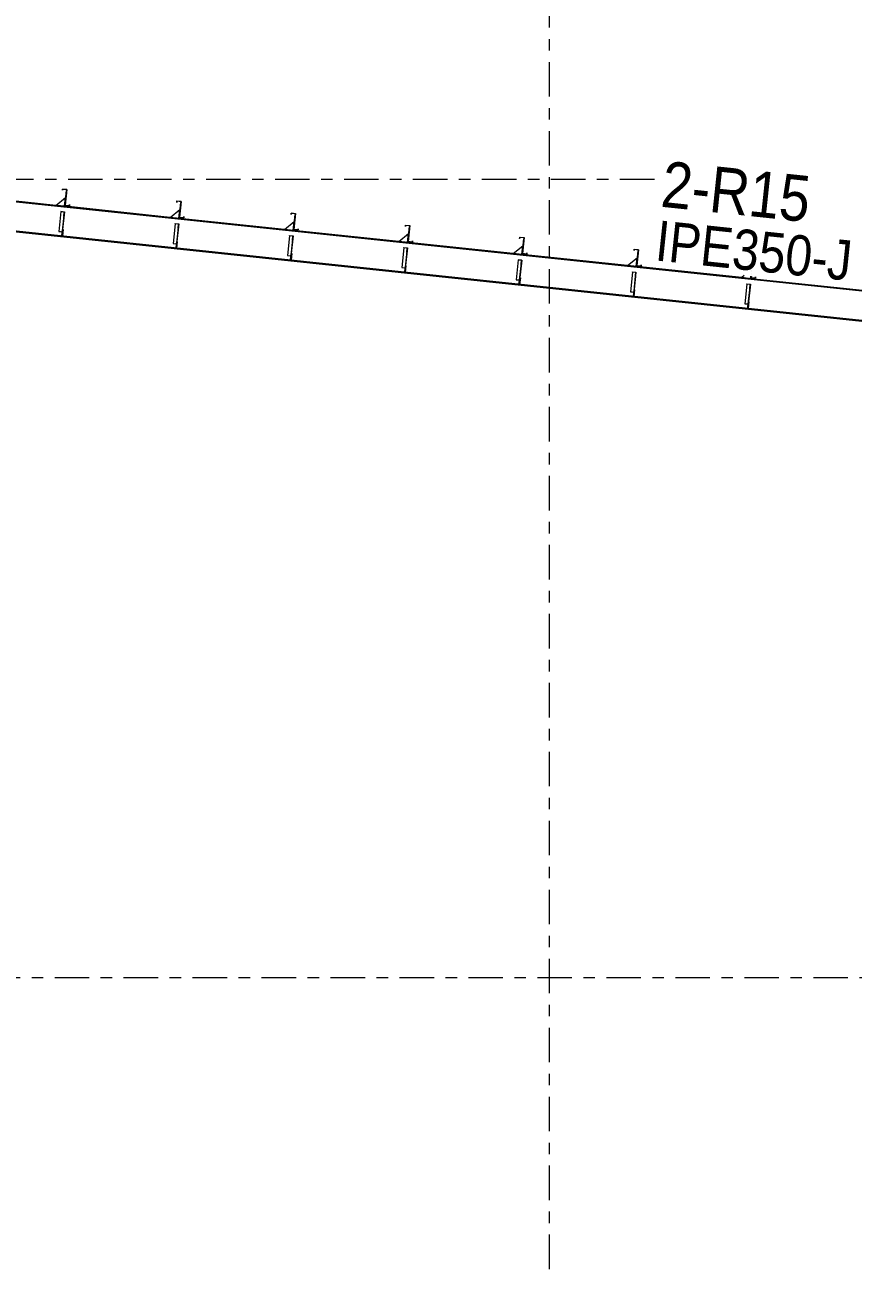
# Model space of a CAD drawing. Header units: millimetres. Extents: x -54 to 768, y -377 to 197.
# Drawn here: x 413.4 to 485.5, y -10 to 98.2 of the extents above; entities that cross this region are included whole.
import ezdxf

# ---------------------------------------------------------------- set-up
doc = ezdxf.new("R2010")
doc.units = ezdxf.units.MM
for name, pattern in [('XKITLINE00', [0]), ('XKITLINE02', [4, 2, -2]), ('XKITLINE03', [6, 3, -1, 1, -1])]:
    doc.linetypes.add(name, pattern=pattern)
for name, color, linetype, lineweight in [('Part', 2, 'Continuous', 0), ('PartMark', 7, 'Continuous', 0), ('S-grid', 1, 'Continuous', 0)]:
    doc.layers.add(name, color=color, linetype=linetype, lineweight=lineweight)
doc.styles.add('ARIAL', font='ARIAL.TTF')

# ---------------------------------------------------------------- blocks, each defined once
blk = doc.blocks.new('*A110')
at = {"layer": 'Part'}
blk.add_hatch(color=3, dxfattribs=at).paths.add_polyline_path([(476.95, 76.21), (476.96, 76.32), (476.97, 76.31), (476.96, 76.2), (476.58, 76.24), (476.72, 77.62), (476.37, 77.66), (476.36, 77.55), (476.34, 77.56), (476.36, 77.67), (476.74, 77.63), (476.59, 76.25)], flags=17)
blk = doc.blocks.new('*A111')
at = {"layer": 'Part'}
blk.add_hatch(color=3, dxfattribs=at).paths.add_polyline_path([(467, 77.26), (467.01, 77.36), (467.03, 77.36), (467.02, 77.25), (466.63, 77.29), (466.78, 78.67), (466.42, 78.7), (466.41, 78.6), (466.4, 78.61), (466.41, 78.72), (466.79, 78.68), (466.65, 77.3)], flags=17)
blk = doc.blocks.new('*A119')
at = {"layer": 'Part'}
blk.add_hatch(color=3, dxfattribs=at).paths.add_polyline_path([(416.54, 81.99), (416.54, 82.01), (416.85, 81.97), (416.81, 81.6), (416.8, 81.6), (416.83, 81.96)], flags=17)
blk = doc.blocks.new('*A121')
at = {"layer": 'Part'}
blk.add_hatch(color=3, dxfattribs=at).paths.add_polyline_path([(426.49, 80.94), (426.49, 80.96), (426.8, 80.92), (426.76, 80.55), (426.74, 80.56), (426.78, 80.91)], flags=17)
blk = doc.blocks.new('*A122')
at = {"layer": 'Part'}
blk.add_hatch(color=3, dxfattribs=at).paths.add_polyline_path([(446.38, 78.84), (446.38, 78.86), (446.68, 78.83), (446.65, 78.46), (446.63, 78.46), (446.67, 78.81)], flags=17)
blk = doc.blocks.new('*A123')
at = {"layer": 'Part'}
blk.add_hatch(color=3, dxfattribs=at).paths.add_polyline_path([(436.43, 79.89), (436.43, 79.91), (436.74, 79.88), (436.7, 79.5), (436.69, 79.51), (436.72, 79.86)], flags=17)
blk = doc.blocks.new('*A124')
at = {"layer": 'Part'}
blk.add_hatch(color=3, dxfattribs=at).paths.add_polyline_path([(456.32, 77.79), (456.32, 77.81), (456.63, 77.78), (456.59, 77.41), (456.58, 77.41), (456.61, 77.76)], flags=17)
blk = doc.blocks.new('*A126')
at = {"layer": 'Part'}
blk.add_hatch(color=3, dxfattribs=at).paths.add_polyline_path([(457.06, 78.31), (457.07, 78.41), (457.08, 78.41), (457.07, 78.3), (456.69, 78.34), (456.83, 79.72), (456.48, 79.75), (456.47, 79.65), (456.45, 79.65), (456.47, 79.77), (456.85, 79.73), (456.7, 78.35)], flags=17)
blk = doc.blocks.new('*A127')
at = {"layer": 'Part'}
blk.add_hatch(color=3, dxfattribs=at).paths.add_polyline_path([(447.11, 79.36), (447.12, 79.46), (447.14, 79.46), (447.13, 79.35), (446.74, 79.39), (446.89, 80.77), (446.53, 80.8), (446.52, 80.7), (446.51, 80.7), (446.52, 80.82), (446.9, 80.78), (446.76, 79.4)], flags=17)
blk = doc.blocks.new('*A128')
at = {"layer": 'Part'}
blk.add_hatch(color=3, dxfattribs=at).paths.add_polyline_path([(417.28, 82.51), (417.29, 82.61), (417.3, 82.61), (417.29, 82.49), (416.91, 82.53), (417.05, 83.91), (416.7, 83.95), (416.69, 83.85), (416.68, 83.85), (416.69, 83.96), (417.07, 83.92), (416.92, 82.55)], flags=17)
blk = doc.blocks.new('*A129')
at = {"layer": 'Part'}
blk.add_hatch(color=3, dxfattribs=at).paths.add_polyline_path([(437.17, 80.41), (437.18, 80.51), (437.19, 80.51), (437.18, 80.4), (436.8, 80.44), (436.94, 81.81), (436.59, 81.85), (436.58, 81.75), (436.57, 81.75), (436.58, 81.87), (436.96, 81.83), (436.81, 80.45)], flags=17)
blk = doc.blocks.new('*A133')
at = {"layer": 'Part'}
blk.add_hatch(color=3, dxfattribs=at).paths.add_polyline_path([(427.22, 81.46), (427.24, 81.56), (427.25, 81.56), (427.24, 81.44), (426.85, 81.48), (427, 82.86), (426.64, 82.9), (426.63, 82.8), (426.62, 82.8), (426.63, 82.92), (427.01, 82.88), (426.87, 81.5)], flags=17)
blk = doc.blocks.new('*A139')
at = {"layer": 'Part'}
blk.add_hatch(color=3, dxfattribs=at).paths.add_polyline_path([(476.21, 75.69), (476.21, 75.71), (476.52, 75.68), (476.48, 75.31), (476.47, 75.31), (476.5, 75.66)], flags=17)
blk = doc.blocks.new('*A141')
at = {"layer": 'Part'}
blk.add_hatch(color=3, dxfattribs=at).paths.add_polyline_path([(466.27, 76.74), (466.27, 76.76), (466.57, 76.73), (466.54, 76.36), (466.52, 76.36), (466.56, 76.71)], flags=17)
blk = doc.blocks.new('*A161')
at = {"layer": 'S-grid', "color": 1, "linetype": 'XKITLINE03', "lineweight": 0}
blk.add_line((303.17, 84.81), (468.39, 84.81), dxfattribs=at)
blk = doc.blocks.new('*A162')
at = {"layer": 'S-grid', "color": 1, "linetype": 'XKITLINE03', "lineweight": 0}
blk.add_line((-10, 15.38), (761.69, 15.38), dxfattribs=at)
blk = doc.blocks.new('*A164')
at = {"layer": 'S-grid', "color": 1, "linetype": 'XKITLINE03', "lineweight": 0}
blk.add_line((303.17, 84.81), (468.39, 84.81), dxfattribs=at)
blk = doc.blocks.new('*A165')
at = {"layer": 'S-grid', "color": 1, "linetype": 'XKITLINE03', "lineweight": 0}
blk.add_line((-10, 15.38), (761.88, 15.38), dxfattribs=at)
blk = doc.blocks.new('*A618')
at = {"layer": 'S-grid', "color": 1, "linetype": 'XKITLINE03', "lineweight": 0}
blk.add_line((459.04, -10), (459.04, 130.19), dxfattribs=at)
blk = doc.blocks.new('*A620')
at = {"layer": 'Part', "color": 7, "linetype": 'XKITLINE02', "lineweight": 0}
for p, q in [((397.41, 84.43), (397.39, 84.41)), ((397.41, 84.43), (397.5, 84.5)), ((398.16, 84.43), (397.5, 84.5)), ((397.5, 84.5), (397.5, 84.5)), ((396.52, 81.9), (396.52, 84.41)), ((396.52, 84.41), (397.39, 84.41)), ((406.96, 83.51), (406.15, 83.59)), ((416.9, 82.46), (416.1, 82.54)), ((397.88, 81.76), (397.57, 81.79)), ((397.89, 81.84), (397.58, 81.87)), ((426.85, 81.41), (426.04, 81.49)), ((436.79, 80.36), (435.99, 80.44)), ((446.74, 79.31), (445.93, 79.39)), ((456.68, 78.26), (455.88, 78.35)), ((466.63, 77.21), (465.82, 77.3)), ((476.57, 76.16), (475.77, 76.25)), ((486.52, 75.11), (485.71, 75.2)), ((488.05, 74.95), (487.01, 75.06)), ((488.16, 74.94), (487.88, 72.26))]:
    blk.add_line(p, q, dxfattribs=at)
at = {"layer": 'Part', "color": 2, "linetype": 'XKITLINE00', "lineweight": 0}
for p, q in [((397.41, 84.43), (397.5, 84.5)), ((488.15, 74.86), (397.41, 84.43)), ((397.5, 84.5), (488.16, 74.94)), ((406.15, 83.59), (398.16, 84.43)), ((416.1, 82.54), (406.96, 83.51)), ((426.04, 81.49), (416.9, 82.46)), ((397.58, 81.87), (396.52, 81.99)), ((397.57, 81.79), (396.52, 81.9)), ((487.88, 72.26), (397.88, 81.76)), ((487.89, 72.35), (397.89, 81.84)), ((435.99, 80.44), (426.85, 81.41)), ((445.93, 79.39), (436.79, 80.36)), ((455.88, 78.35), (446.74, 79.31)), ((465.82, 77.3), (456.68, 78.26)), ((475.77, 76.25), (466.63, 77.21)), ((485.71, 75.2), (476.57, 76.16)), ((487.01, 75.06), (486.52, 75.11)), ((488.16, 74.94), (488.05, 74.95))]:
    blk.add_line(p, q, dxfattribs=at)
blk = doc.blocks.new('*A623')
at = {"layer": 'Part', "color": 7, "linetype": 'XKITLINE02', "lineweight": 0}
for p, q in [((446.38, 78.86), (446.2, 77.12)), ((446.67, 78.81), (446.46, 76.85)), ((446.48, 76.85), (446.68, 78.83)), ((446.2, 77.13), (446.5, 77.1)), ((446.2, 77.12), (446.49, 77.09)), ((446.46, 76.85), (446.48, 76.85))]:
    blk.add_line(p, q, dxfattribs=at)
blk = doc.blocks.new('*A624')
at = {"layer": 'Part', "color": 2, "linetype": 'XKITLINE00', "lineweight": 0}
for p, q in [((446.38, 78.84), (446.2, 77.12)), ((446.38, 78.84), (446.38, 78.86)), ((446.38, 78.86), (446.68, 78.83)), ((446.67, 78.81), (446.38, 78.84)), ((446.63, 78.46), (446.46, 76.85)), ((446.68, 78.83), (446.5, 77.04)), ((446.63, 78.46), (446.67, 78.81)), ((446.65, 78.46), (446.63, 78.46)), ((446.2, 77.12), (446.49, 77.09)), ((446.46, 76.85), (446.48, 76.85))]:
    blk.add_line(p, q, dxfattribs=at)
at = {"layer": 'Part', "color": 7, "linetype": 'XKITLINE02', "lineweight": 0}
for p, q in [((446.2, 77.13), (446.5, 77.1)), ((446.5, 77.04), (446.48, 76.85))]:
    blk.add_line(p, q, dxfattribs=at)
blk = doc.blocks.new('*A625')
at = {"layer": 'Part', "color": 7, "linetype": 'XKITLINE02', "lineweight": 0}
for p, q in [((456.32, 77.81), (456.14, 76.07)), ((456.61, 77.76), (456.41, 75.8)), ((456.42, 75.8), (456.63, 77.78)), ((456.14, 76.09), (456.45, 76.05)), ((456.14, 76.07), (456.43, 76.04)), ((456.41, 75.8), (456.42, 75.8))]:
    blk.add_line(p, q, dxfattribs=at)
blk = doc.blocks.new('*A626')
at = {"layer": 'Part', "color": 2, "linetype": 'XKITLINE00', "lineweight": 0}
for p, q in [((456.32, 77.79), (456.14, 76.07)), ((456.32, 77.79), (456.32, 77.81)), ((456.32, 77.81), (456.63, 77.78)), ((456.61, 77.76), (456.32, 77.79)), ((456.58, 77.41), (456.41, 75.8)), ((456.63, 77.78), (456.44, 75.99)), ((456.58, 77.41), (456.61, 77.76)), ((456.59, 77.41), (456.58, 77.41)), ((456.14, 76.07), (456.43, 76.04)), ((456.41, 75.8), (456.42, 75.8))]:
    blk.add_line(p, q, dxfattribs=at)
at = {"layer": 'Part', "color": 7, "linetype": 'XKITLINE02', "lineweight": 0}
for p, q in [((456.14, 76.09), (456.45, 76.05)), ((456.44, 75.99), (456.42, 75.8))]:
    blk.add_line(p, q, dxfattribs=at)
blk = doc.blocks.new('*A627')
at = {"layer": 'Part', "color": 2, "linetype": 'XKITLINE00', "lineweight": 0}
for p, q in [((476.55, 76.37), (476.53, 76.17)), ((476.58, 76.24), (476.57, 76.16))]:
    blk.add_line(p, q, dxfattribs=at)
at = {"layer": 'Part', "color": 7, "linetype": 'XKITLINE02', "lineweight": 0}
for p, q in [((476.57, 76.16), (476.53, 76.17)), ((476.58, 76.24), (476.59, 76.36))]:
    blk.add_line(p, q, dxfattribs=at)
blk = doc.blocks.new('*A628')
at = {"layer": 'Part', "color": 2, "linetype": 'XKITLINE00', "lineweight": 0}
for p, q in [((465.82, 77.3), (466.67, 77.98)), ((466.59, 77.22), (465.82, 77.3))]:
    blk.add_line(p, q, dxfattribs=at)
at = {"layer": 'Part', "color": 7, "linetype": 'XKITLINE02', "lineweight": 0}
blk.add_line((466.59, 77.22), (466.67, 77.98), dxfattribs=at)
blk = doc.blocks.new('*A629')
at = {"layer": 'Part', "color": 2, "linetype": 'XKITLINE00', "lineweight": 0}
for p, q in [((466.73, 78.59), (466.59, 77.22)), ((466.77, 78.59), (466.73, 78.59)), ((466.63, 77.21), (466.59, 77.22)), ((466.63, 77.29), (466.63, 77.21))]:
    blk.add_line(p, q, dxfattribs=at)
at = {"layer": 'Part', "color": 7, "linetype": 'XKITLINE02', "lineweight": 0}
blk.add_line((466.63, 77.29), (466.77, 78.59), dxfattribs=at)
blk = doc.blocks.new('*A630')
at = {"layer": 'Part', "color": 2, "linetype": 'XKITLINE00', "lineweight": 0}
for p, q in [((476.58, 76.24), (476.59, 76.36)), ((476.96, 76.2), (476.58, 76.24)), ((476.61, 76.36), (476.59, 76.25)), ((476.59, 76.25), (476.95, 76.21)), ((476.95, 76.21), (476.96, 76.32)), ((476.96, 76.32), (476.97, 76.31)), ((476.97, 76.31), (476.96, 76.2))]:
    blk.add_line(p, q, dxfattribs=at)
blk = doc.blocks.new('*A631')
at = {"layer": 'Part', "color": 2, "linetype": 'XKITLINE00', "lineweight": 0}
for p, q in [((466.4, 78.61), (466.41, 78.72)), ((466.41, 78.6), (466.4, 78.61)), ((466.41, 78.72), (466.79, 78.68)), ((466.42, 78.7), (466.41, 78.6)), ((466.78, 78.67), (466.42, 78.7)), ((466.63, 77.29), (466.78, 78.67)), ((466.79, 78.68), (466.65, 77.3)), ((467.02, 77.25), (466.63, 77.29)), ((466.65, 77.3), (467, 77.26)), ((467, 77.26), (467.01, 77.36)), ((467.01, 77.36), (467.03, 77.36)), ((467.03, 77.36), (467.02, 77.25))]:
    blk.add_line(p, q, dxfattribs=at)
blk = doc.blocks.new('*A682')
at = {"layer": 'Part', "color": 7, "linetype": 'XKITLINE02', "lineweight": 0}
for p, q in [((446.52, 77.29), (446.46, 76.72)), ((446.5, 76.71), (446.56, 77.29)), ((446.56, 77.29), (446.52, 77.29)), ((446.46, 76.72), (446.5, 76.71)), ((446.47, 76.83), (446.51, 76.83))]:
    blk.add_line(p, q, dxfattribs=at)
blk = doc.blocks.new('*A683')
at = {"layer": 'Part', "color": 2, "linetype": 'XKITLINE00', "lineweight": 0}
for p, q in [((446.46, 76.72), (446.5, 77.04)), ((446.56, 77.29), (446.5, 76.71)), ((446.52, 77.29), (446.56, 77.29))]:
    blk.add_line(p, q, dxfattribs=at)
at = {"layer": 'Part', "color": 7, "linetype": 'XKITLINE02', "lineweight": 0}
for p, q in [((446.5, 77.04), (446.52, 77.29)), ((446.5, 76.71), (446.46, 76.72)), ((446.47, 76.83), (446.51, 76.83))]:
    blk.add_line(p, q, dxfattribs=at)
blk = doc.blocks.new('*A684')
at = {"layer": 'Part', "color": 7, "linetype": 'XKITLINE02', "lineweight": 0}
for p, q in [((456.47, 76.24), (456.41, 75.67)), ((456.42, 75.78), (456.46, 75.78)), ((456.45, 75.66), (456.51, 76.24)), ((456.51, 76.24), (456.47, 76.24)), ((456.41, 75.67), (456.45, 75.66))]:
    blk.add_line(p, q, dxfattribs=at)
blk = doc.blocks.new('*A685')
at = {"layer": 'Part', "color": 2, "linetype": 'XKITLINE00', "lineweight": 0}
for p, q in [((456.41, 75.67), (456.44, 75.99)), ((456.51, 76.24), (456.45, 75.66)), ((456.47, 76.24), (456.51, 76.24))]:
    blk.add_line(p, q, dxfattribs=at)
at = {"layer": 'Part', "color": 7, "linetype": 'XKITLINE02', "lineweight": 0}
for p, q in [((456.42, 75.78), (456.46, 75.78)), ((456.44, 75.99), (456.47, 76.24)), ((456.45, 75.66), (456.41, 75.67))]:
    blk.add_line(p, q, dxfattribs=at)
blk = doc.blocks.new('*A689')
at = {"layer": 'Part', "color": 2, "linetype": 'XKITLINE00', "lineweight": 0}
for p, q in [((417.01, 83.84), (416.86, 82.46)), ((417.05, 83.83), (417.01, 83.84)), ((416.9, 82.46), (416.86, 82.46)), ((416.91, 82.53), (416.9, 82.46))]:
    blk.add_line(p, q, dxfattribs=at)
at = {"layer": 'Part', "color": 7, "linetype": 'XKITLINE02', "lineweight": 0}
blk.add_line((416.91, 82.53), (417.05, 83.83), dxfattribs=at)
blk = doc.blocks.new('*A690')
at = {"layer": 'Part', "color": 2, "linetype": 'XKITLINE00', "lineweight": 0}
for p, q in [((416.54, 81.99), (416.36, 80.27)), ((416.54, 81.99), (416.54, 82.01)), ((416.54, 82.01), (416.85, 81.97)), ((416.83, 81.96), (416.54, 81.99)), ((416.8, 81.6), (416.63, 80)), ((416.85, 81.97), (416.66, 80.19)), ((416.8, 81.6), (416.83, 81.96)), ((416.81, 81.6), (416.8, 81.6)), ((416.36, 80.27), (416.65, 80.24)), ((416.63, 80), (416.64, 80))]:
    blk.add_line(p, q, dxfattribs=at)
at = {"layer": 'Part', "color": 7, "linetype": 'XKITLINE02', "lineweight": 0}
for p, q in [((416.36, 80.28), (416.67, 80.25)), ((416.66, 80.19), (416.64, 80))]:
    blk.add_line(p, q, dxfattribs=at)
blk = doc.blocks.new('*A691')
at = {"layer": 'Part', "color": 2, "linetype": 'XKITLINE00', "lineweight": 0}
for p, q in [((416.63, 79.86), (416.66, 80.19)), ((416.73, 80.43), (416.67, 79.86)), ((416.69, 80.44), (416.73, 80.43))]:
    blk.add_line(p, q, dxfattribs=at)
at = {"layer": 'Part', "color": 7, "linetype": 'XKITLINE02', "lineweight": 0}
for p, q in [((416.66, 80.19), (416.69, 80.44)), ((416.67, 79.86), (416.63, 79.86)), ((416.64, 79.98), (416.68, 79.97))]:
    blk.add_line(p, q, dxfattribs=at)
blk = doc.blocks.new('*A692')
at = {"layer": 'Part', "color": 2, "linetype": 'XKITLINE00', "lineweight": 0}
for p, q in [((416.1, 82.54), (416.94, 83.23)), ((416.86, 82.46), (416.1, 82.54))]:
    blk.add_line(p, q, dxfattribs=at)
at = {"layer": 'Part', "color": 7, "linetype": 'XKITLINE02', "lineweight": 0}
blk.add_line((416.86, 82.46), (416.94, 83.23), dxfattribs=at)
blk = doc.blocks.new('*A695')
at = {"layer": 'Part', "color": 7, "linetype": 'XKITLINE02', "lineweight": 0}
for p, q in [((426.49, 80.96), (426.31, 79.22)), ((426.78, 80.91), (426.57, 78.95)), ((426.59, 78.95), (426.8, 80.92)), ((426.31, 79.23), (426.61, 79.2)), ((426.31, 79.22), (426.6, 79.19)), ((426.57, 78.95), (426.59, 78.95))]:
    blk.add_line(p, q, dxfattribs=at)
blk = doc.blocks.new('*A696')
at = {"layer": 'Part', "color": 7, "linetype": 'XKITLINE02', "lineweight": 0}
for p, q in [((426.63, 79.39), (426.57, 78.81)), ((426.61, 78.81), (426.67, 79.38)), ((426.67, 79.38), (426.63, 79.39)), ((426.57, 78.81), (426.61, 78.81)), ((426.58, 78.93), (426.62, 78.93))]:
    blk.add_line(p, q, dxfattribs=at)
blk = doc.blocks.new('*A697')
at = {"layer": 'Part', "color": 2, "linetype": 'XKITLINE00', "lineweight": 0}
for p, q in [((426.57, 78.81), (426.61, 79.14)), ((426.67, 79.38), (426.61, 78.81)), ((426.63, 79.39), (426.67, 79.38))]:
    blk.add_line(p, q, dxfattribs=at)
at = {"layer": 'Part', "color": 7, "linetype": 'XKITLINE02', "lineweight": 0}
for p, q in [((426.61, 79.14), (426.63, 79.39)), ((426.61, 78.81), (426.57, 78.81)), ((426.58, 78.93), (426.62, 78.93))]:
    blk.add_line(p, q, dxfattribs=at)
blk = doc.blocks.new('*A698')
at = {"layer": 'Part', "color": 2, "linetype": 'XKITLINE00', "lineweight": 0}
for p, q in [((426.49, 80.94), (426.31, 79.22)), ((426.49, 80.94), (426.49, 80.96)), ((426.49, 80.96), (426.8, 80.92)), ((426.78, 80.91), (426.49, 80.94)), ((426.74, 80.56), (426.57, 78.95)), ((426.8, 80.92), (426.61, 79.14)), ((426.74, 80.56), (426.78, 80.91)), ((426.74, 80.56), (426.76, 80.55)), ((426.31, 79.22), (426.6, 79.19)), ((426.57, 78.95), (426.59, 78.95))]:
    blk.add_line(p, q, dxfattribs=at)
at = {"layer": 'Part', "color": 7, "linetype": 'XKITLINE02', "lineweight": 0}
for p, q in [((426.31, 79.23), (426.61, 79.2)), ((426.59, 78.95), (426.61, 79.14))]:
    blk.add_line(p, q, dxfattribs=at)
blk = doc.blocks.new('*A699')
at = {"layer": 'Part', "color": 2, "linetype": 'XKITLINE00', "lineweight": 0}
for p, q in [((426.04, 81.49), (426.89, 82.18)), ((426.81, 81.41), (426.04, 81.49))]:
    blk.add_line(p, q, dxfattribs=at)
at = {"layer": 'Part', "color": 7, "linetype": 'XKITLINE02', "lineweight": 0}
blk.add_line((426.81, 81.41), (426.89, 82.18), dxfattribs=at)
blk = doc.blocks.new('*A700')
at = {"layer": 'Part', "color": 2, "linetype": 'XKITLINE00', "lineweight": 0}
for p, q in [((426.95, 82.79), (426.81, 81.41)), ((426.99, 82.79), (426.95, 82.79)), ((426.85, 81.41), (426.81, 81.41)), ((426.85, 81.48), (426.85, 81.41))]:
    blk.add_line(p, q, dxfattribs=at)
at = {"layer": 'Part', "color": 7, "linetype": 'XKITLINE02', "lineweight": 0}
blk.add_line((426.85, 81.48), (426.99, 82.79), dxfattribs=at)
blk = doc.blocks.new('*A701')
at = {"layer": 'Part', "color": 7, "linetype": 'XKITLINE02', "lineweight": 0}
for p, q in [((436.58, 78.34), (436.52, 77.77)), ((436.56, 77.76), (436.62, 78.34)), ((436.62, 78.34), (436.58, 78.34)), ((436.52, 77.77), (436.56, 77.76)), ((436.53, 77.88), (436.57, 77.88))]:
    blk.add_line(p, q, dxfattribs=at)
blk = doc.blocks.new('*A702')
at = {"layer": 'Part', "color": 7, "linetype": 'XKITLINE02', "lineweight": 0}
for p, q in [((436.43, 79.91), (436.25, 78.17)), ((436.72, 79.86), (436.52, 77.9)), ((436.53, 77.9), (436.74, 79.88)), ((436.25, 78.18), (436.56, 78.15)), ((436.25, 78.17), (436.54, 78.14)), ((436.52, 77.9), (436.53, 77.9))]:
    blk.add_line(p, q, dxfattribs=at)
blk = doc.blocks.new('*A703')
at = {"layer": 'Part', "color": 2, "linetype": 'XKITLINE00', "lineweight": 0}
for p, q in [((445.93, 79.39), (446.78, 80.08)), ((446.7, 79.31), (445.93, 79.39))]:
    blk.add_line(p, q, dxfattribs=at)
at = {"layer": 'Part', "color": 7, "linetype": 'XKITLINE02', "lineweight": 0}
blk.add_line((446.7, 79.31), (446.78, 80.08), dxfattribs=at)
blk = doc.blocks.new('*A704')
at = {"layer": 'Part', "color": 2, "linetype": 'XKITLINE00', "lineweight": 0}
for p, q in [((446.84, 80.69), (446.7, 79.31)), ((446.88, 80.69), (446.84, 80.69)), ((446.74, 79.31), (446.7, 79.31)), ((446.74, 79.39), (446.74, 79.31))]:
    blk.add_line(p, q, dxfattribs=at)
at = {"layer": 'Part', "color": 7, "linetype": 'XKITLINE02', "lineweight": 0}
blk.add_line((446.74, 79.39), (446.88, 80.69), dxfattribs=at)
blk = doc.blocks.new('*A705')
at = {"layer": 'Part', "color": 2, "linetype": 'XKITLINE00', "lineweight": 0}
for p, q in [((436.52, 77.77), (436.55, 78.09)), ((436.62, 78.34), (436.56, 77.76)), ((436.58, 78.34), (436.62, 78.34))]:
    blk.add_line(p, q, dxfattribs=at)
at = {"layer": 'Part', "color": 7, "linetype": 'XKITLINE02', "lineweight": 0}
for p, q in [((436.55, 78.09), (436.58, 78.34)), ((436.56, 77.76), (436.52, 77.77)), ((436.53, 77.88), (436.57, 77.88))]:
    blk.add_line(p, q, dxfattribs=at)
blk = doc.blocks.new('*A706')
at = {"layer": 'Part', "color": 2, "linetype": 'XKITLINE00', "lineweight": 0}
for p, q in [((436.9, 81.74), (436.75, 80.36)), ((436.94, 81.74), (436.9, 81.74)), ((436.79, 80.36), (436.75, 80.36)), ((436.8, 80.44), (436.79, 80.36))]:
    blk.add_line(p, q, dxfattribs=at)
at = {"layer": 'Part', "color": 7, "linetype": 'XKITLINE02', "lineweight": 0}
blk.add_line((436.8, 80.44), (436.94, 81.74), dxfattribs=at)
blk = doc.blocks.new('*A707')
at = {"layer": 'Part', "color": 2, "linetype": 'XKITLINE00', "lineweight": 0}
for p, q in [((435.99, 80.44), (436.83, 81.13)), ((436.75, 80.36), (435.99, 80.44))]:
    blk.add_line(p, q, dxfattribs=at)
at = {"layer": 'Part', "color": 7, "linetype": 'XKITLINE02', "lineweight": 0}
blk.add_line((436.75, 80.36), (436.83, 81.13), dxfattribs=at)
blk = doc.blocks.new('*A708')
at = {"layer": 'Part', "color": 2, "linetype": 'XKITLINE00', "lineweight": 0}
for p, q in [((436.43, 79.89), (436.25, 78.17)), ((436.43, 79.89), (436.43, 79.91)), ((436.43, 79.91), (436.74, 79.88)), ((436.72, 79.86), (436.43, 79.89)), ((436.69, 79.51), (436.52, 77.9)), ((436.74, 79.88), (436.55, 78.09)), ((436.69, 79.51), (436.72, 79.86)), ((436.69, 79.51), (436.7, 79.5)), ((436.25, 78.17), (436.54, 78.14)), ((436.52, 77.9), (436.53, 77.9))]:
    blk.add_line(p, q, dxfattribs=at)
at = {"layer": 'Part', "color": 7, "linetype": 'XKITLINE02', "lineweight": 0}
for p, q in [((436.25, 78.18), (436.56, 78.15)), ((436.53, 77.9), (436.55, 78.09))]:
    blk.add_line(p, q, dxfattribs=at)
blk = doc.blocks.new('*A709')
at = {"layer": 'Part', "color": 2, "linetype": 'XKITLINE00', "lineweight": 0}
for p, q in [((456.79, 79.64), (456.64, 78.27)), ((456.83, 79.64), (456.79, 79.64)), ((456.68, 78.26), (456.64, 78.27)), ((456.69, 78.34), (456.68, 78.26))]:
    blk.add_line(p, q, dxfattribs=at)
at = {"layer": 'Part', "color": 7, "linetype": 'XKITLINE02', "lineweight": 0}
blk.add_line((456.69, 78.34), (456.83, 79.64), dxfattribs=at)
blk = doc.blocks.new('*A710')
at = {"layer": 'Part', "color": 2, "linetype": 'XKITLINE00', "lineweight": 0}
for p, q in [((455.88, 78.35), (456.72, 79.03)), ((456.64, 78.27), (455.88, 78.35))]:
    blk.add_line(p, q, dxfattribs=at)
at = {"layer": 'Part', "color": 7, "linetype": 'XKITLINE02', "lineweight": 0}
blk.add_line((456.64, 78.27), (456.72, 79.03), dxfattribs=at)
blk = doc.blocks.new('*A712')
at = {"layer": 'Part', "color": 2, "linetype": 'XKITLINE00', "lineweight": 0}
for p, q in [((456.45, 79.65), (456.47, 79.77)), ((456.47, 79.65), (456.45, 79.65)), ((456.47, 79.77), (456.85, 79.73)), ((456.48, 79.75), (456.47, 79.65)), ((456.83, 79.72), (456.48, 79.75)), ((456.69, 78.34), (456.83, 79.72)), ((456.85, 79.73), (456.7, 78.35)), ((457.07, 78.3), (456.69, 78.34)), ((456.7, 78.35), (457.06, 78.31)), ((457.06, 78.31), (457.07, 78.41)), ((457.07, 78.41), (457.08, 78.41)), ((457.08, 78.41), (457.07, 78.3))]:
    blk.add_line(p, q, dxfattribs=at)
blk = doc.blocks.new('*A713')
at = {"layer": 'Part', "color": 2, "linetype": 'XKITLINE00', "lineweight": 0}
for p, q in [((446.51, 80.7), (446.52, 80.82)), ((446.52, 80.7), (446.51, 80.7)), ((446.52, 80.82), (446.9, 80.78)), ((446.53, 80.8), (446.52, 80.7)), ((446.89, 80.77), (446.53, 80.8)), ((446.74, 79.39), (446.89, 80.77)), ((446.9, 80.78), (446.76, 79.4)), ((447.13, 79.35), (446.74, 79.39)), ((446.76, 79.4), (447.11, 79.36)), ((447.11, 79.36), (447.12, 79.46)), ((447.12, 79.46), (447.14, 79.46)), ((447.14, 79.46), (447.13, 79.35))]:
    blk.add_line(p, q, dxfattribs=at)
blk = doc.blocks.new('*A714')
at = {"layer": 'Part', "color": 2, "linetype": 'XKITLINE00', "lineweight": 0}
for p, q in [((416.68, 83.85), (416.69, 83.96)), ((416.69, 83.85), (416.68, 83.85)), ((416.69, 83.96), (417.07, 83.92)), ((416.7, 83.95), (416.69, 83.85)), ((417.05, 83.91), (416.7, 83.95)), ((416.91, 82.53), (417.05, 83.91)), ((417.07, 83.92), (416.92, 82.55)), ((417.29, 82.49), (416.91, 82.53)), ((416.92, 82.55), (417.28, 82.51)), ((417.28, 82.51), (417.29, 82.61)), ((417.29, 82.61), (417.3, 82.61)), ((417.3, 82.61), (417.29, 82.49))]:
    blk.add_line(p, q, dxfattribs=at)
blk = doc.blocks.new('*A715')
at = {"layer": 'Part', "color": 2, "linetype": 'XKITLINE00', "lineweight": 0}
for p, q in [((436.57, 81.75), (436.58, 81.87)), ((436.58, 81.75), (436.57, 81.75)), ((436.58, 81.87), (436.96, 81.83)), ((436.59, 81.85), (436.58, 81.75)), ((436.94, 81.81), (436.59, 81.85)), ((436.8, 80.44), (436.94, 81.81)), ((436.96, 81.83), (436.81, 80.45)), ((437.18, 80.4), (436.8, 80.44)), ((436.81, 80.45), (437.17, 80.41)), ((437.17, 80.41), (437.18, 80.51)), ((437.18, 80.51), (437.19, 80.51)), ((437.19, 80.51), (437.18, 80.4))]:
    blk.add_line(p, q, dxfattribs=at)
blk = doc.blocks.new('*A719')
at = {"layer": 'Part', "color": 2, "linetype": 'XKITLINE00', "lineweight": 0}
for p, q in [((426.62, 82.8), (426.63, 82.92)), ((426.63, 82.8), (426.62, 82.8)), ((426.63, 82.92), (427.01, 82.88)), ((426.64, 82.9), (426.63, 82.8)), ((427, 82.86), (426.64, 82.9)), ((426.85, 81.48), (427, 82.86)), ((427.01, 82.88), (426.87, 81.5)), ((427.24, 81.44), (426.85, 81.48)), ((426.87, 81.5), (427.22, 81.46)), ((427.22, 81.46), (427.24, 81.56)), ((427.24, 81.56), (427.25, 81.56)), ((427.25, 81.56), (427.24, 81.44))]:
    blk.add_line(p, q, dxfattribs=at)
blk = doc.blocks.new('*A764')
at = {"layer": 'Part', "color": 7, "linetype": 'XKITLINE02', "lineweight": 0}
for p, q in [((416.54, 82.01), (416.36, 80.27)), ((416.83, 81.96), (416.63, 80)), ((416.64, 80), (416.85, 81.97)), ((416.36, 80.28), (416.67, 80.25)), ((416.36, 80.27), (416.65, 80.24)), ((416.63, 80), (416.64, 80))]:
    blk.add_line(p, q, dxfattribs=at)
blk = doc.blocks.new('*A765')
at = {"layer": 'Part', "color": 7, "linetype": 'XKITLINE02', "lineweight": 0}
for p, q in [((416.69, 80.44), (416.63, 79.86)), ((416.67, 79.86), (416.73, 80.43)), ((416.73, 80.43), (416.69, 80.44)), ((416.63, 79.86), (416.67, 79.86)), ((416.64, 79.98), (416.68, 79.97))]:
    blk.add_line(p, q, dxfattribs=at)
blk = doc.blocks.new('*A767')
at = {"layer": 'Part', "color": 2, "linetype": 'XKITLINE00', "lineweight": 0}
for p, q in [((466.35, 74.62), (466.39, 74.94)), ((466.45, 75.19), (466.39, 74.61)), ((466.41, 75.19), (466.45, 75.19))]:
    blk.add_line(p, q, dxfattribs=at)
at = {"layer": 'Part', "color": 7, "linetype": 'XKITLINE02', "lineweight": 0}
for p, q in [((466.36, 74.73), (466.4, 74.73)), ((466.39, 74.94), (466.41, 75.19)), ((466.39, 74.61), (466.35, 74.62))]:
    blk.add_line(p, q, dxfattribs=at)
blk = doc.blocks.new('*A768')
at = {"layer": 'Part', "color": 2, "linetype": 'XKITLINE00', "lineweight": 0}
for p, q in [((476.21, 75.69), (476.03, 73.98)), ((476.21, 75.69), (476.21, 75.71)), ((476.21, 75.71), (476.52, 75.68)), ((476.5, 75.66), (476.21, 75.69)), ((476.47, 75.31), (476.3, 73.7)), ((476.52, 75.68), (476.33, 73.89)), ((476.47, 75.31), (476.5, 75.66)), ((476.48, 75.31), (476.47, 75.31)), ((476.03, 73.98), (476.32, 73.94)), ((476.3, 73.7), (476.31, 73.7))]:
    blk.add_line(p, q, dxfattribs=at)
at = {"layer": 'Part', "color": 7, "linetype": 'XKITLINE02', "lineweight": 0}
for p, q in [((476.03, 73.99), (476.34, 73.96)), ((476.33, 73.89), (476.31, 73.7))]:
    blk.add_line(p, q, dxfattribs=at)
blk = doc.blocks.new('*A769')
at = {"layer": 'Part', "color": 2, "linetype": 'XKITLINE00', "lineweight": 0}
for p, q in [((476.3, 73.57), (476.33, 73.89)), ((476.4, 74.14), (476.34, 73.57)), ((476.36, 74.14), (476.4, 74.14))]:
    blk.add_line(p, q, dxfattribs=at)
at = {"layer": 'Part', "color": 7, "linetype": 'XKITLINE02', "lineweight": 0}
for p, q in [((476.31, 73.68), (476.35, 73.68)), ((476.33, 73.89), (476.36, 74.14)), ((476.34, 73.57), (476.3, 73.57))]:
    blk.add_line(p, q, dxfattribs=at)
blk = doc.blocks.new('*A781')
at = {"layer": 'Part', "color": 7, "linetype": 'XKITLINE02', "lineweight": 0}
for p, q in [((476.21, 75.71), (476.03, 73.98)), ((476.5, 75.66), (476.3, 73.7)), ((476.31, 73.7), (476.52, 75.68)), ((476.03, 73.99), (476.34, 73.96)), ((476.03, 73.98), (476.32, 73.94)), ((476.3, 73.7), (476.31, 73.7))]:
    blk.add_line(p, q, dxfattribs=at)
blk = doc.blocks.new('*A782')
at = {"layer": 'Part', "color": 7, "linetype": 'XKITLINE02', "lineweight": 0}
for p, q in [((476.36, 74.14), (476.3, 73.57)), ((476.31, 73.68), (476.35, 73.68)), ((476.34, 73.57), (476.4, 74.14)), ((476.4, 74.14), (476.36, 74.14)), ((476.3, 73.57), (476.34, 73.57))]:
    blk.add_line(p, q, dxfattribs=at)
blk = doc.blocks.new('*A783')
at = {"layer": 'Part', "color": 7, "linetype": 'XKITLINE02', "lineweight": 0}
for p, q in [((466.41, 75.19), (466.35, 74.62)), ((466.36, 74.73), (466.4, 74.73)), ((466.39, 74.61), (466.45, 75.19)), ((466.45, 75.19), (466.41, 75.19)), ((466.35, 74.62), (466.39, 74.61))]:
    blk.add_line(p, q, dxfattribs=at)
blk = doc.blocks.new('*A784')
at = {"layer": 'Part', "color": 7, "linetype": 'XKITLINE02', "lineweight": 0}
for p, q in [((466.27, 76.76), (466.09, 75.02)), ((466.56, 76.71), (466.35, 74.75)), ((466.37, 74.75), (466.57, 76.73)), ((466.09, 75.04), (466.39, 75)), ((466.09, 75.02), (466.38, 74.99)), ((466.35, 74.75), (466.37, 74.75))]:
    blk.add_line(p, q, dxfattribs=at)
blk = doc.blocks.new('*A787')
at = {"layer": 'Part', "color": 2, "linetype": 'XKITLINE00', "lineweight": 0}
blk.add_line((475.99, 76.43), (475.77, 76.25), dxfattribs=at)
at = {"layer": 'Part', "color": 7, "linetype": 'XKITLINE02', "lineweight": 0}
for p, q in [((475.77, 76.25), (476.53, 76.17)), ((476.53, 76.17), (476.55, 76.37))]:
    blk.add_line(p, q, dxfattribs=at)
blk = doc.blocks.new('*A788')
at = {"layer": 'Part', "color": 2, "linetype": 'XKITLINE00', "lineweight": 0}
for p, q in [((466.27, 76.74), (466.09, 75.02)), ((466.27, 76.74), (466.27, 76.76)), ((466.27, 76.76), (466.57, 76.73)), ((466.56, 76.71), (466.27, 76.74)), ((466.52, 76.36), (466.35, 74.75)), ((466.57, 76.73), (466.39, 74.94)), ((466.52, 76.36), (466.56, 76.71)), ((466.52, 76.36), (466.54, 76.36)), ((466.09, 75.02), (466.38, 74.99)), ((466.35, 74.75), (466.37, 74.75))]:
    blk.add_line(p, q, dxfattribs=at)
at = {"layer": 'Part', "color": 7, "linetype": 'XKITLINE02', "lineweight": 0}
for p, q in [((466.09, 75.04), (466.39, 75)), ((466.37, 74.75), (466.39, 74.94))]:
    blk.add_line(p, q, dxfattribs=at)
blk = doc.blocks.new('*A914')
at = {"layer": 'PartMark', "color": 3, "style": 'ARIAL', "width": 0.85}
blk.add_text('2-R15', height=4, rotation=-6.0218, dxfattribs=at).set_placement((468.64, 82.43))
at = {"layer": 'PartMark', "color": 7, "style": 'ARIAL', "width": 0.85}
blk.add_text('IPE350-J', height=3.5, rotation=-6.0218, dxfattribs=at).set_placement((468.15, 77.76))

msp = doc.modelspace()

# ---------------------------------------------------------------- block references
at = {"lineweight": 0}
for name in ['*A618', '*A161', '*A164', '*A914', '*A620', '*A128', '*A714', '*A689', '*A692', '*A133', '*A719', '*A700', '*A690', '*A764', '*A119', '*A699', '*A129', '*A715', '*A706', '*A691', '*A765', '*A695', '*A698', '*A121', '*A707', '*A127', '*A713', '*A704', '*A696', '*A697', '*A702', '*A708', '*A123', '*A703', '*A710', '*A126', '*A712', '*A709', '*A701', '*A705', '*A623', '*A624', '*A122', '*A628', '*A111', '*A631', '*A629', '*A682', '*A683', '*A625', '*A626', '*A124', '*A110', '*A684', '*A685', '*A784', '*A788', '*A141', '*A787', '*A627', '*A630', '*A767', '*A783', '*A768', '*A781', '*A139', '*A769', '*A782', '*A162', '*A165']:
    msp.add_blockref(name, (0, 0), dxfattribs=at)

doc.saveas('drawing.dxf')
